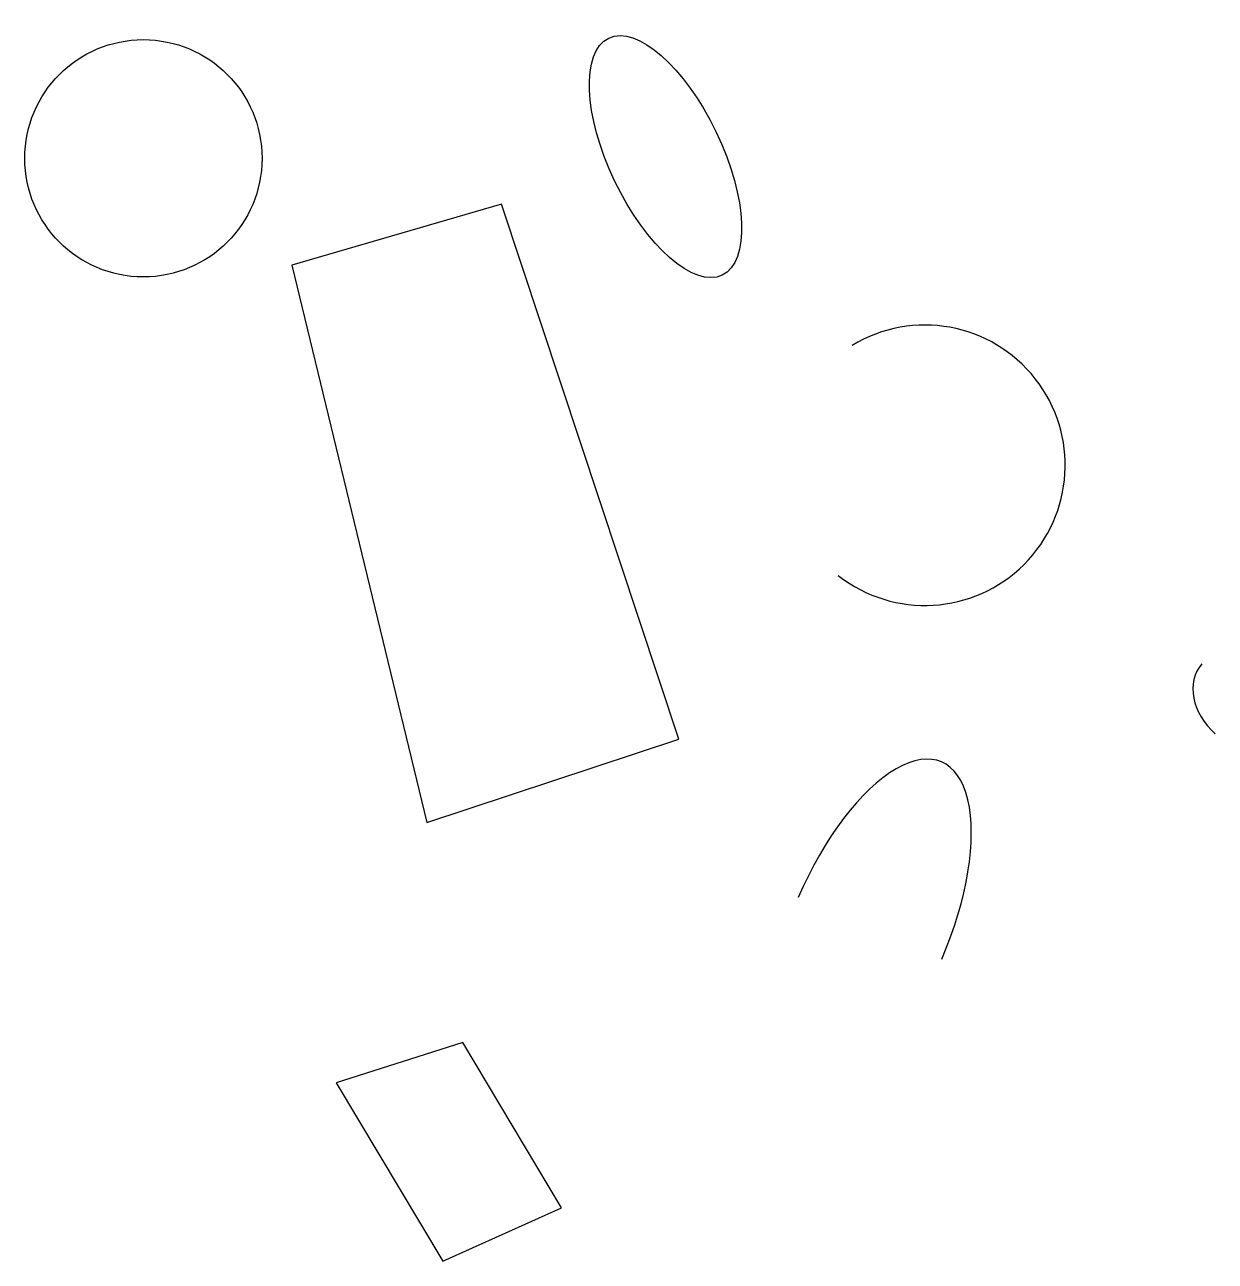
# Model space of a CAD drawing. Extents: x -464835 to -464604, y -1183028 to -1182789.
import ezdxf

# ---------------------------------------------------------------- set-up
doc = ezdxf.new("R2010")
doc.units = 0
doc.layers.add('Default', color=7, linetype='Continuous')

msp = doc.modelspace()

# ---------------------------------------------------------------- linework, layer by layer
at = {"layer": 'Default'}
for p, q in [((-464742.36, -1182823.79), (-464782.9, -1182835.58)), ((-464708.14, -1182927.13), (-464742.36, -1182823.79)), ((-464782.9, -1182835.58), (-464756.8, -1182943.25)), ((-464756.8, -1182943.25), (-464708.14, -1182927.13)), ((-464749.83, -1182985.78), (-464774.33, -1182993.52)), ((-464730.82, -1183017.7), (-464749.83, -1182985.78)), ((-464774.33, -1182993.52), (-464753.7, -1183028.01)), ((-464753.7, -1183028.01), (-464730.82, -1183017.7))]:
    msp.add_line(p, q, dxfattribs=at)
msp.add_circle((-464811.58, -1182814.95), 22.92, dxfattribs=at)
msp.add_arc((-464660.57, -1182874.25), 27.08, 231.7741, 121.3498, dxfattribs=at)
msp.add_ellipse((-464710.71, -1182814.63), major_axis=(10.96, -22.89), ratio=0.429002, dxfattribs=at)
for centre, major_axis, ratio, start_param in [((-464598.9, -1182919.8), (8.17, -7.19), 0.77703, 3.141593), ((-464671.2, -1182963.7), (-13.83, -32.14), 0.431185, 1.570796)]:
    msp.add_ellipse(centre, major_axis=major_axis, ratio=ratio, start_param=start_param, end_param=4.712389, dxfattribs=at)

doc.saveas('drawing.dxf')
